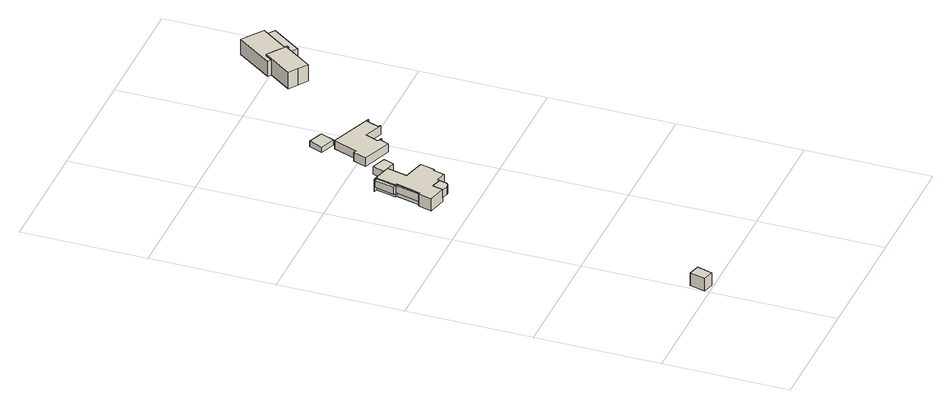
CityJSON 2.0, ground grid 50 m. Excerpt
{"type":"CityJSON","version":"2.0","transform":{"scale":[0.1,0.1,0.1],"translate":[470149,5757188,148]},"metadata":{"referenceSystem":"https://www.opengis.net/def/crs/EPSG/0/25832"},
"CityObjects":{
"building1":{"type":"Building","attributes":{"Gemeindeschluessel":"05711000","BezugspunktDach":"2000","function":"31001_2460","measuredHeight":5.94},"address":[{"country":"Germany","locality":"Bielefeld","thoroughfareNumber":"23","thoroughfareName":"Nordkampweg"}],"geometry":[{"type":"Solid","lod":"1","boundaries":[[[[0,1,2,3]],[[4,5,6,7]],[[4,7,3,2]],[[5,4,2,1]],[[6,5,1,0]],[[7,6,0,3]]]]}]},
"building2":{"type":"Building","attributes":{"Gemeindeschluessel":"05711000","BezugspunktDach":"2000","function":"51009_1610","measuredHeight":3.3},"address":[{"country":"Germany"}],"geometry":[{"type":"Solid","lod":"1","boundaries":[[[[8,9,10,11,12,13,14,15,16,17,18,19,20,21,22,23,24,25,26,27,28,29,30,31,32,33,34,35,36,37,38]],[[39,40,41,42,43,44,45,46,47,48,49,50,51,52,53,54,55,56,57,58,59,60,61,62,63,64,65,66,67,68,69]],[[39,69,38,37]],[[40,39,37,36]],[[41,40,36,35]],[[42,41,35,34]],[[43,42,34,33]],[[44,43,33,32]],[[45,44,32,31]],[[46,45,31,30]],[[47,46,30,29]],[[48,47,29,28]],[[49,48,28,27]],[[50,49,27,26]],[[51,50,26,25]],[[52,51,25,24]],[[53,52,24,23]],[[54,53,23,22]],[[55,54,22,21]],[[56,55,21,20]],[[57,56,20,19]],[[58,57,19,18]],[[59,58,18,17]],[[60,59,17,16]],[[61,60,16,15]],[[62,61,15,14]],[[63,62,14,13]],[[64,63,13,12]],[[65,64,12,11]],[[66,65,11,10]],[[67,66,10,9]],[[68,67,9,8]],[[69,68,8,38]]]]}]},
"building3":{"type":"Building","attributes":{"Gemeindeschluessel":"05711000","BezugspunktDach":"2000","function":"51009_1610","measuredHeight":2.92},"address":[{"country":"Germany"}],"geometry":[{"type":"Solid","lod":"1","boundaries":[[[[70,71,72,73]],[[74,75,76,77]],[[74,77,73,72]],[[75,74,72,71]],[[76,75,71,70]],[[77,76,70,73]]]]}]},
"building4":{"type":"Building","attributes":{"Gemeindeschluessel":"05711000","function":"31001_1010"},"address":[{"country":"Germany","locality":"Bielefeld","thoroughfareNumber":"13","thoroughfareName":"Nordkampweg"}],"children":["building4-1","building4-2"]},
"building4-1":{"type":"BuildingPart","attributes":{"BezugspunktDach":"2000","measuredHeight":5.25},"parents":["building4"],"geometry":[{"type":"Solid","lod":"1","boundaries":[[[[78,79,80,81,82,83,84,85,86,87,88,89,90,91,92,93,94,95,96,97,98,99,100,101,102,103,104,105,106,107]],[[108,109,110,111,112,113,114,115,116,117,118,119,120,121,122,123,124,125,126,127,128,129,130,131,132,133,134,135,136,137]],[[108,137,107,106]],[[109,108,106,105]],[[110,109,105,104]],[[111,110,104,103]],[[112,111,103,102]],[[113,112,102,101]],[[114,113,101,100]],[[115,114,100,99]],[[116,115,99,98]],[[117,116,98,97]],[[118,117,97,96]],[[119,118,96,95]],[[120,119,95,94]],[[121,120,94,93]],[[122,121,93,92]],[[123,122,92,91]],[[124,123,91,90]],[[125,124,90,89]],[[126,125,89,88]],[[127,126,88,87]],[[128,127,87,86]],[[129,128,86,85]],[[130,129,85,84]],[[131,130,84,83]],[[132,131,83,82]],[[133,132,82,81]],[[134,133,81,80]],[[135,134,80,79]],[[136,135,79,78]],[[137,136,78,107]]]]}]},
"building4-2":{"type":"BuildingPart","attributes":{"BezugspunktDach":"2000","measuredHeight":3.26},"address":[{"country":"Germany","locality":"Bielefeld","thoroughfareNumber":"13","thoroughfareName":"Nordkampweg"}],"parents":["building4"],"geometry":[{"type":"Solid","lod":"1","boundaries":[[[[138,139,140,141]],[[142,143,144,145]],[[142,145,141,140]],[[143,142,140,139]],[[144,143,139,138]],[[145,144,138,141]]]]}]},
"building5":{"type":"Building","attributes":{"Gemeindeschluessel":"05711000","BezugspunktDach":"2000","function":"31001_2460","measuredHeight":3.39},"address":[{"country":"Germany","locality":"Bielefeld","thoroughfareNumber":"11","thoroughfareName":"Nordkampweg"}],"geometry":[{"type":"Solid","lod":"1","boundaries":[[[[146,80,79,147,148]],[[149,150,151,152,153]],[[149,153,148,147]],[[150,149,147,79]],[[151,150,79,80]],[[152,151,80,146]],[[153,152,146,148]]]]}]},
"building6":{"type":"Building","attributes":{"Gemeindeschluessel":"05711000","BezugspunktDach":"2000","function":"31001_2460","measuredHeight":2.32},"address":[{"country":"Germany","locality":"Bielefeld","thoroughfareNumber":"11","thoroughfareName":"Nordkampweg"}],"geometry":[{"type":"Solid","lod":"1","boundaries":[[[[154,155,156,157]],[[158,159,160,161]],[[158,161,157,156]],[[159,158,156,155]],[[160,159,155,154]],[[161,160,154,157]]]]}]},
"building7":{"type":"Building","attributes":{"Gemeindeschluessel":"05711000","BezugspunktDach":"2000","function":"31001_1010","measuredHeight":3.67},"address":[{"country":"Germany","locality":"Bielefeld","thoroughfareNumber":"11","thoroughfareName":"Nordkampweg"}],"geometry":[{"type":"Solid","lod":"1","boundaries":[[[[162,163,164,165,166,167,168,169,170,171,172,173,174,175,176,177]],[[178,179,180,181,182,183,184,185,186,187,188,189,190,191,192,193]],[[178,193,177,176]],[[179,178,176,175]],[[180,179,175,174]],[[181,180,174,173]],[[182,181,173,172]],[[183,182,172,171]],[[184,183,171,170]],[[185,184,170,169]],[[186,185,169,168]],[[187,186,168,167]],[[188,187,167,166]],[[189,188,166,165]],[[190,189,165,164]],[[191,190,164,163]],[[192,191,163,162]],[[193,192,162,177]]]]}]},
"building8":{"type":"Building","attributes":{"name":"Landwehrmanns Hof","Gemeindeschluessel":"05711000","BezugspunktDach":"2000","function":"31001_1010","measuredHeight":8.41},"address":[{"country":"Germany","locality":"Bielefeld","thoroughfareNumber":"138","thoroughfareName":"Senner Hellweg"}],"geometry":[{"type":"Solid","lod":"1","boundaries":[[[[194,195,196,197,198,199,200,201,202]],[[203,204,205,206,207,208,209,210,211]],[[203,211,202,201]],[[204,203,201,200]],[[205,204,200,199]],[[206,205,199,198]],[[207,206,198,197]],[[208,207,197,196]],[[209,208,196,195]],[[210,209,195,194]],[[211,210,194,202]]]]}]},
"building9":{"type":"Building","attributes":{"Gemeindeschluessel":"05711000","BezugspunktDach":"2000","function":"31001_2720","measuredHeight":8.39},"address":[{"country":"Germany","locality":"Bielefeld","thoroughfareNumber":"138","thoroughfareName":"Senner Hellweg"}],"geometry":[{"type":"Solid","lod":"1","boundaries":[[[[212,213,214,215,216,217,218,219,220,221,222]],[[223,224,225,209,226,207,206,227,228,229,230]],[[223,230,222,221]],[[224,223,221,220]],[[225,224,220,219]],[[209,225,219,218]],[[226,209,218,217]],[[207,226,217,216]],[[206,207,216,215]],[[227,206,215,214]],[[228,227,214,213]],[[229,228,213,212]],[[230,229,212,222]]]]}]},
"building10":{"type":"Building","attributes":{"Gemeindeschluessel":"05711000","BezugspunktDach":"2000","function":"51009_1610","measuredHeight":6.06},"address":[{"country":"Germany"}],"geometry":[{"type":"Solid","lod":"1","boundaries":[[[[231,232,233,234,235,236,237,238,239]],[[240,210,209,225,224,223,230,241,242]],[[240,242,239,238]],[[210,240,238,237]],[[209,210,237,236]],[[225,209,236,235]],[[224,225,235,234]],[[223,224,234,233]],[[230,223,233,232]],[[241,230,232,231]],[[242,241,231,239]]]]}]}
},
"vertices":[
[22,82,58],[5,20,58],[49,8,58],[67,70,58],[49,8,3],[5,20,3],[22,82,3],[67,70,3],
[218,1098,84],[218,1099,84],[220,1099,84],[222,1100,84],[223,1101,84],[225,1102,84],[226,1103,84],[228,1104,84],[229,1105,84],[230,1107,84],[231,1108,84],[232,1110,84],[233,1111,84],[233,1113,84],[239,1137,84],[204,1147,84],[202,1147,84],[201,1147,84],[200,1147,84],[199,1146,84],[198,1146,84],[197,1146,84],[196,1144,84],[195,1143,84],[195,1141,84],[194,1140,84],[186,1106,84],[210,1098,84],[212,1098,84],[214,1098,84],[216,1098,84],[214,1098,51],[212,1098,51],[210,1098,51],[186,1106,51],[194,1140,51],[195,1141,51],[195,1143,51],[196,1144,51],[197,1146,51],[198,1146,51],[199,1146,51],[200,1147,51],[201,1147,51],[202,1147,51],[204,1147,51],[239,1137,51],[233,1113,51],[233,1111,51],[232,1110,51],[231,1108,51],[230,1107,51],[229,1105,51],[228,1104,51],[226,1103,51],[225,1102,51],[223,1101,51],[222,1100,51],[220,1099,51],[218,1099,51],[218,1098,51],[216,1098,51],
[163,1362,81],[142,1280,81],[154,1277,81],[175,1358,81],[154,1277,51],[142,1280,51],[163,1362,51],[175,1358,51],
[226,1261,85],[247,1343,85],[223,1349,85],[176,1361,85],[163,1364,85],[163,1362,85],[175,1358,85],[154,1277,85],[161,1275,85],[136,1176,85],[128,1178,85],[114,1124,85],[186,1106,85],[194,1140,85],[195,1141,85],[195,1143,85],[196,1144,85],[197,1146,85],[198,1146,85],[199,1146,85],[200,1147,85],[201,1147,85],[202,1147,85],[204,1147,85],[239,1137,85],[241,1145,85],[281,1135,85],[293,1181,85],[299,1180,85],[315,1238,85],[299,1180,32],[293,1181,32],[281,1135,32],[241,1145,32],[239,1137,32],[204,1147,32],[202,1147,32],[201,1147,32],[200,1147,32],[199,1146,32],[198,1146,32],[197,1146,32],[196,1144,32],[195,1143,32],[195,1141,32],[194,1140,32],[186,1106,32],[114,1124,32],[128,1178,32],[136,1176,32],[161,1275,32],[154,1277,32],[175,1358,32],[163,1362,32],[163,1364,32],[176,1361,32],[223,1349,32],[247,1343,32],[226,1261,32],[315,1238,32],
[154,1277,84],[128,1178,84],[136,1176,84],[161,1275,84],[136,1176,52],[128,1178,52],[154,1277,52],[161,1275,52],
[241,1397,85],[283,1334,85],[298,1375,85],[283,1334,51],[247,1343,51],[223,1349,51],[241,1397,51],[298,1375,51],
[325,1675,79],[303,1619,79],[363,1596,79],[385,1651,79],[363,1596,56],[303,1619,56],[325,1675,56],[385,1651,56],
[315,1490,86],[302,1495,86],[281,1441,86],[399,1396,86],[412,1431,86],[419,1429,86],[421,1432,86],[404,1438,86],[425,1492,86],[500,1463,86],[502,1466,86],[492,1470,86],[512,1521,86],[522,1518,86],[523,1521,86],[352,1587,86],[523,1521,49],[522,1518,49],[512,1521,49],[492,1470,49],[502,1466,49],[500,1463,49],[425,1492,49],[404,1438,49],[421,1432,49],[419,1429,49],[412,1431,49],[399,1396,49],[281,1441,49],[302,1495,49],[315,1490,49],[352,1587,49],
[797,1938,135],[800,1942,135],[764,1968,135],[728,1993,135],[708,1965,135],[645,1876,135],[681,1851,135],[717,1825,135],[782,1917,135],[717,1825,63],[681,1851,63],[645,1876,63],[708,1965,63],[728,1993,63],[764,1968,63],[800,1942,63],[797,1938,63],[782,1917,63],
[840,2088,129],[797,2118,129],[695,1974,129],[708,1965,129],[728,1993,129],[757,1972,129],[800,1942,129],[810,1935,129],[816,1944,129],[806,1952,129],[882,2058,129],[806,1952,63],[816,1944,63],[810,1935,63],[757,1972,63],[695,1974,63],[797,2118,63],[840,2088,63],[882,2058,63],
[885,2055,110],[882,2058,110],[806,1952,110],[816,1944,110],[810,1935,110],[800,1942,110],[797,1938,110],[836,1910,110],[922,2030,110],[836,1910,63],[885,2055,63],[922,2030,63]
]}
